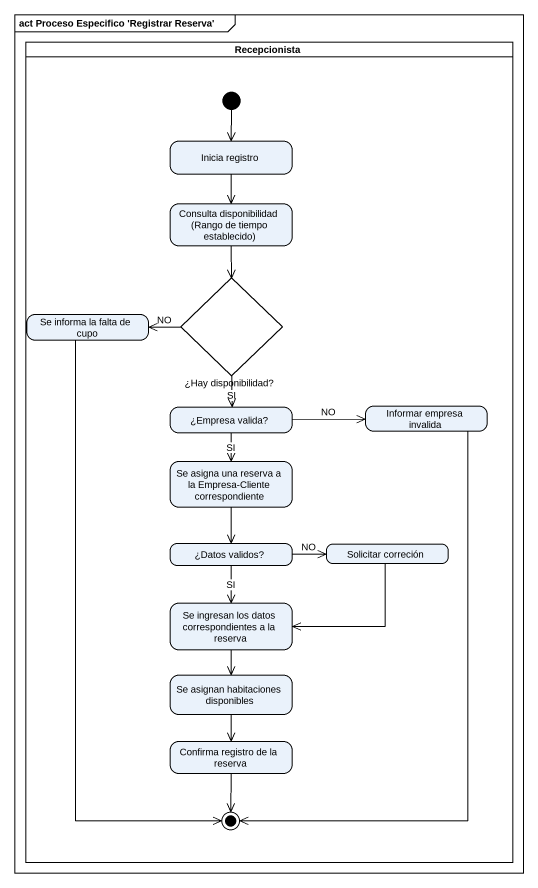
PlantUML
@startuml
mainframe act Proceso Especifico 'Registrar Reserva'
hide empty description
state Recepcionista <<partition>> {
  state "Inicia registro" as Inicia_registro
  state "Consulta disponibilidad (Rango de tiempo establecido)" as Consulta_disponibilidad
  state "¿Hay disponibilidad?" as Hay_disponibilidad <<choice>>
  state "Se informa la falta de cupo" as Se_informa_la_falta_de_cupo
  state "¿Empresa valida?" as Empresa_valida
  state "Informar empresa invalida" as Informar_empresa_invalida
  state "Se asigna una reserva a la Empresa-Cliente correspondiente" as Se_asigna_una_reserva_a_la
  state "¿Datos validos?" as Datos_validos
  state "Solicitar correción" as Solicitar_correción
  state "Se ingresan los datos correspondientes a la reserva" as Se_ingresan_los_datos
  state "Se asignan habitaciones disponibles" as Se_asignan_habitaciones
  state "Confirma registro de la reserva" as Confirma_registro_de_la
  [*] --> Inicia_registro
  Se_informa_la_falta_de_cupo --> [*]
  Informar_empresa_invalida --> [*]
  Confirma_registro_de_la --> [*]
}
Inicia_registro --> Consulta_disponibilidad
Consulta_disponibilidad --> Hay_disponibilidad
Hay_disponibilidad -left-> Se_informa_la_falta_de_cupo : NO
Hay_disponibilidad --> Empresa_valida : SI
Empresa_valida -right-> Informar_empresa_invalida : NO
Empresa_valida --> Se_asigna_una_reserva_a_la : SI
Se_asigna_una_reserva_a_la --> Datos_validos
Datos_validos -right-> Solicitar_correción : NO
Datos_validos --> Se_ingresan_los_datos : SI
Solicitar_correción -left-> Se_ingresan_los_datos
Se_ingresan_los_datos --> Se_asignan_habitaciones
Se_asignan_habitaciones --> Confirma_registro_de_la
@enduml
